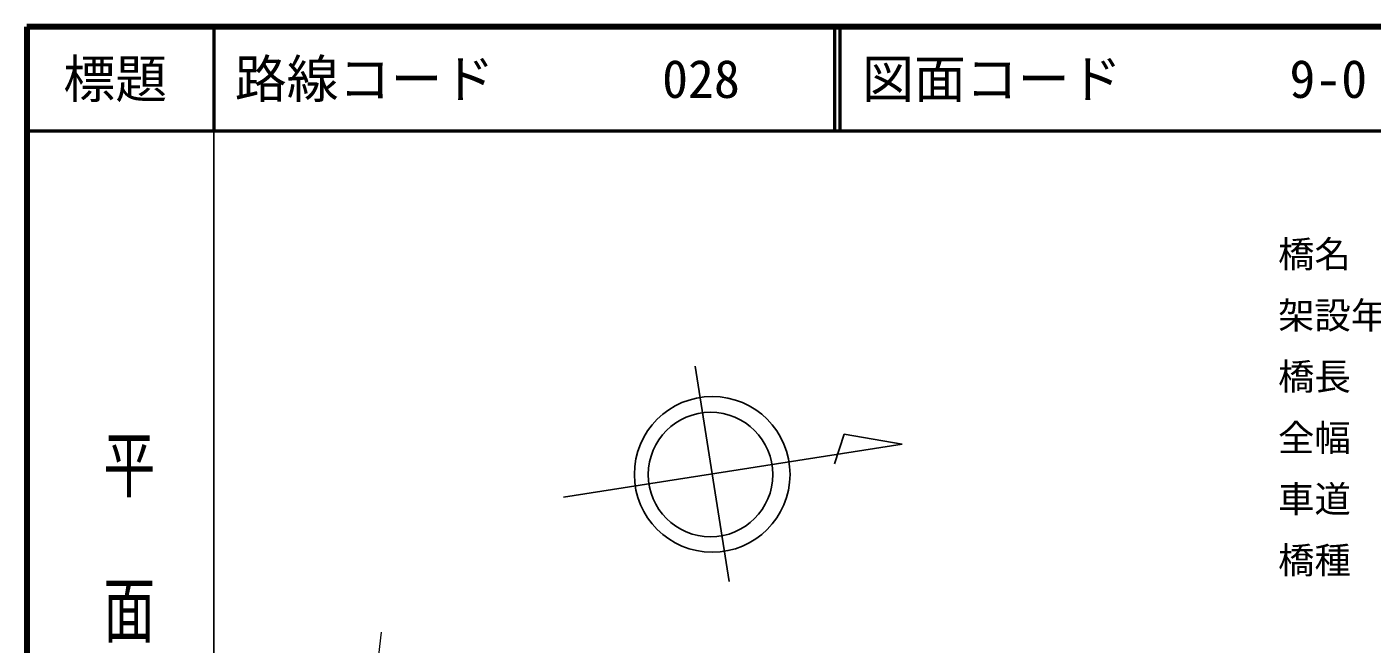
# Model space of a CAD drawing. Units: millimetres, scale not verified, with parts at other scales. Extents: x 40000 to 680000, y 20000 to 380000.
# Drawn here: x 40000 to 169480, y 320611 to 380000 of the extents above; entities that cross this region are included whole.
import ezdxf
from ezdxf.enums import TextEntityAlignment as Align

# ---------------------------------------------------------------- set-up
doc = ezdxf.new("R2010")
doc.units = ezdxf.units.MM
doc.header["$LTSCALE"] = 1000
doc.linetypes.add('CHAIN', pattern=[18.5, 12, -1.5, 3.5, -1.5])
for name, color, linetype, lineweight in [('S-BMK', 2, 'CHAIN', 13), ('S-BMK-SRVR', 3, 'Continuous', 25), ('S-STR-HTXT', 7, 'Continuous', 13), ('S-TTL', 2, 'Continuous', 140), ('S-TTL-BAND', 7, 'Continuous', 25), ('S-TTL-LINE', 7, 'Continuous', 50)]:
    doc.layers.add(name, color=color, linetype=linetype, lineweight=lineweight)
doc.layers.add('S-TTL-TXT', color=7, linetype='Continuous')
doc.styles.add('@ＭＳ ゴシック', font='')
doc.styles.add('ＭＳ ゴシック', font='')
doc.styles.get('@ＭＳ ゴシック').set_extended_font_data('@MS Gothic')
doc.styles.get('ＭＳ ゴシック').set_extended_font_data('MS Gothic')

msp = doc.modelspace()

# ---------------------------------------------------------------- linework, layer by layer
at = {"layer": 'S-BMK'}
msp.add_line((69702, 282772), (74122, 321772), dxfattribs=at)
at = {"layer": 'S-BMK-SRVR'}
for p, q in [((104329, 347348), (107582, 326620)), ((118663, 340805), (117750, 337950)), ((124244, 339855), (118663, 340805)), ((91644, 334737), (124244, 339855))]:
    msp.add_line(p, q, dxfattribs=at)
for centre, radius in [((105962, 336942), 7493), ((105805, 336927), 5995)]:
    msp.add_circle(centre, radius, dxfattribs=at)
at = {"layer": 'S-TTL'}
for p, q in [((40000, 380000), (40000, 20000)), ((680000, 380000), (40000, 380000))]:
    msp.add_line(p, q, dxfattribs=at)
at = {"layer": 'S-TTL-BAND'}
msp.add_line((58000, 370000), (58000, 20000), dxfattribs=at)
at = {"layer": 'S-TTL-LINE'}
for p, q in [((58000, 380000), (58000, 370000)), ((117750, 380000), (117750, 370000)), ((118250, 380000), (118250, 370000)), ((40000, 370000), (680000, 370000))]:
    msp.add_line(p, q, dxfattribs=at)

# ---------------------------------------------------------------- texts
at = {"layer": 'S-STR-HTXT', "style": 'ＭＳ ゴシック'}
for s, p in [('橋名\u3000\u3000\u3000和田側道橋', (160427, 356082)), ('架設年月\u3000S63.', (160427, 350191)), ('橋長\u3000\u3000\u3000L=30.5', (160427, 344299)), ('全幅\u3000\u3000\u3000W1=2.0', (160427, 338408)), ('車道\u3000\u3000\u3000W2=2.0', (160427, 332517)), ('橋種\u3000\u3000\u3000綱とRCとの混合', (160427, 326626))]:
    msp.add_text(s, height=2566, dxfattribs=at).set_placement(p, align=Align.BOTTOM_LEFT)
at = {"layer": 'S-TTL-BAND', "style": '@ＭＳ ゴシック', "width": 1.4}
msp.add_text('平  面  図', height=3666, rotation=270, dxfattribs=at).set_placement((49777, 306475), align=Align.MIDDLE_RIGHT)
at = {"layer": 'S-TTL-TXT', "style": 'ＭＳ ゴシック'}
msp.add_text('標題', height=3666, dxfattribs=at).set_placement((48500, 375000), align=Align.MIDDLE_CENTER)
for s, p in [('路線コード', (60000, 375000)), ('028', (101142, 375000)), ('図面コード', (120380, 375000)), ('9-0', (161521, 375000))]:
    msp.add_text(s, height=3666, dxfattribs=at).set_placement(p, align=Align.MIDDLE_LEFT)

doc.saveas('drawing.dxf')
